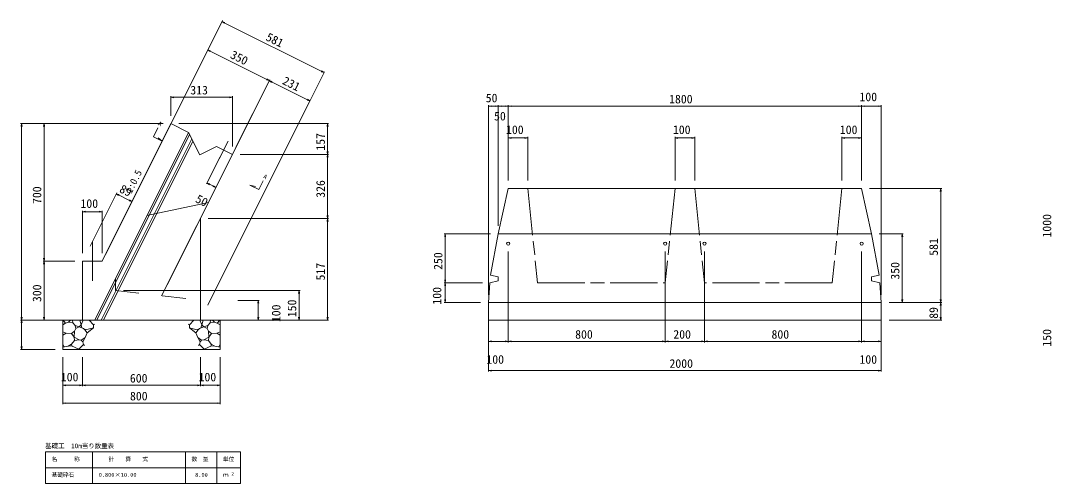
# Model space of a CAD drawing. Units: millimetres on the paper. Extents: x 0 to 841, y 0 to 594.
# Drawn here: x 304.1 to 566.6, y 223.9 to 341.7 of the extents above; entities that cross this region are included whole.
import ezdxf
from ezdxf.enums import TextEntityAlignment as Align

# ---------------------------------------------------------------- set-up
doc = ezdxf.new("R2010")
doc.units = ezdxf.units.MM
doc.linetypes.add('CHAIN', pattern=[18.5, 12, -1.5, 3.5, -1.5])
doc.linetypes.add('DASHED_SPACED', pattern=[12, 6, -6])
for name, color, linetype, lineweight in [('D-STR-DIM（寸法）', 7, 'Continuous', 18), ('D-STR-HTXT（旗揚げ）', 4, 'Continuous', 18), ('D-STR-STRn（構造物）', 5, 'Continuous', 18), ('D-STR-TXT（文字）', 7, 'Continuous', 18), ('D-STR（構造物外形線）', 1, 'Continuous', 18)]:
    doc.layers.add(name, color=color, linetype=linetype, lineweight=lineweight)
doc.styles.add('ＭＳ ゴシック', font='')
doc.styles.get('ＭＳ ゴシック').set_extended_font_data('MS Gothic')

msp = doc.modelspace()

# ---------------------------------------------------------------- linework, layer by layer
at = {"layer": 'D-STR-DIM（寸法）'}
for p, q in [((325.752, 282.282), (355.466, 341.709)), ((355.354, 341.486), (355.444, 341.441)), ((355.969, 341.039), (355.354, 341.486)), ((355.354, 341.486), (356.081, 341.262)), ((355.444, 341.441), (381.265, 328.531)), ((343.252, 317.282), (351.852, 334.48)), ((351.74, 334.257), (351.829, 334.212)), ((352.355, 333.81), (351.74, 334.257)), ((351.74, 334.257), (352.466, 334.033)), ((351.829, 334.212), (367.303, 326.475)), ((351.752, 269.282), (381.466, 328.709)), ((381.354, 328.486), (380.628, 328.709)), ((380.739, 328.933), (381.354, 328.486)), ((381.354, 328.486), (381.265, 328.531)), ((341.405, 274.456), (367.504, 326.654)), ((358.905, 309.456), (367.504, 326.654)), ((367.392, 326.431), (366.666, 326.654)), ((366.777, 326.878), (367.392, 326.431)), ((367.392, 326.431), (367.303, 326.475)), ((367.392, 326.431), (367.482, 326.386)), ((368.007, 325.983), (367.392, 326.431)), ((367.392, 326.431), (368.119, 326.207)), ((367.482, 326.386), (377.65, 321.302)), ((342.358, 317.493), (342.358, 322.457)), ((342.358, 322.207), (343.108, 322.332)), ((342.358, 322.207), (342.458, 322.207)), ((343.108, 322.082), (342.358, 322.207)), ((342.458, 322.207), (357.911, 322.207)), ((351.752, 269.282), (377.852, 321.48)), ((357.261, 322.332), (358.011, 322.207)), ((358.011, 322.207), (357.261, 322.082)), ((358.011, 322.207), (357.911, 322.207)), ((358.011, 309.667), (358.011, 322.457)), ((377.74, 321.257), (377.013, 321.48)), ((377.125, 321.704), (377.74, 321.257)), ((377.74, 321.257), (377.65, 321.302)), ((423.222, 271.943), (423.222, 320.18)), ((423.222, 319.93), (423.972, 320.055)), ((423.222, 319.93), (423.322, 319.93)), ((423.972, 319.805), (423.222, 319.93)), ((423.322, 319.93), (425.622, 319.93)), ((424.972, 320.055), (425.722, 319.93)), ((425.722, 319.93), (424.972, 319.805)), ((425.722, 319.93), (425.622, 319.93)), ((425.722, 289.443), (425.722, 320.18)), ((425.722, 289.443), (425.722, 320.18)), ((425.722, 319.93), (426.472, 320.055)), ((425.722, 319.93), (425.822, 319.93)), ((426.472, 319.805), (425.722, 319.93)), ((425.822, 319.93), (428.122, 319.93)), ((427.472, 320.055), (428.222, 319.93)), ((428.222, 319.93), (427.472, 319.805)), ((428.222, 319.93), (428.122, 319.93)), ((428.222, 300.993), (428.222, 320.18)), ((428.222, 300.993), (428.222, 320.18)), ((428.222, 319.93), (428.972, 320.055)), ((428.222, 319.93), (428.322, 319.93)), ((428.972, 319.805), (428.222, 319.93)), ((428.322, 319.93), (518.122, 319.93)), ((517.472, 320.055), (518.222, 319.93)), ((518.222, 319.93), (517.472, 319.805)), ((518.222, 319.93), (518.122, 319.93)), ((518.222, 300.993), (518.222, 320.18)), ((518.222, 300.993), (518.222, 320.18)), ((518.222, 319.93), (518.972, 320.055)), ((518.222, 319.93), (518.322, 319.93)), ((518.972, 319.805), (518.222, 319.93)), ((523.122, 319.93), (518.322, 319.93)), ((522.472, 320.055), (523.222, 319.93)), ((523.222, 319.93), (522.472, 319.805)), ((523.222, 319.93), (523.122, 319.93)), ((523.222, 271.943), (523.222, 320.18)), ((317.858, 315.493), (304.081, 315.493)), ((304.206, 314.743), (304.331, 315.493)), ((304.331, 315.493), (304.331, 315.393)), ((304.331, 315.493), (304.456, 314.743)), ((304.331, 265.593), (304.331, 315.393)), ((340.358, 315.493), (309.799, 315.493)), ((309.924, 314.743), (310.049, 315.493)), ((310.049, 315.493), (310.049, 315.393)), ((310.049, 315.493), (310.174, 314.743)), ((310.049, 315.393), (310.049, 280.593)), ((344.358, 315.493), (382.513, 315.493)), ((382.138, 314.743), (382.263, 315.493)), ((382.263, 315.493), (382.263, 315.393)), ((382.263, 315.493), (382.388, 314.743)), ((382.263, 315.393), (382.263, 307.767)), ((428.222, 300.993), (428.222, 312.097)), ((428.222, 311.847), (428.972, 311.972)), ((428.222, 311.847), (428.322, 311.847)), ((428.972, 311.722), (428.222, 311.847)), ((428.322, 311.847), (433.122, 311.847)), ((432.472, 311.972), (433.222, 311.847)), ((433.222, 311.847), (432.472, 311.722)), ((433.222, 311.847), (433.122, 311.847)), ((433.222, 300.993), (433.222, 312.097)), ((470.722, 300.993), (470.722, 312.097)), ((470.722, 311.847), (471.472, 311.972)), ((470.722, 311.847), (470.822, 311.847)), ((471.472, 311.722), (470.722, 311.847)), ((470.822, 311.847), (475.622, 311.847)), ((474.972, 311.972), (475.722, 311.847)), ((475.722, 311.847), (474.972, 311.722)), ((475.722, 311.847), (475.622, 311.847)), ((475.722, 300.993), (475.722, 312.097)), ((513.222, 300.993), (513.222, 312.097)), ((513.222, 311.847), (513.972, 311.972)), ((513.222, 311.847), (513.322, 311.847)), ((513.972, 311.722), (513.222, 311.847)), ((513.322, 311.847), (518.122, 311.847)), ((517.472, 311.972), (518.222, 311.847)), ((518.222, 311.847), (517.472, 311.722)), ((518.222, 311.847), (518.122, 311.847)), ((518.222, 300.993), (518.222, 312.097)), ((360.011, 307.667), (382.513, 307.667)), ((360.011, 307.667), (382.513, 307.667)), ((382.263, 307.667), (382.138, 308.417)), ((382.138, 306.917), (382.263, 307.667)), ((382.388, 308.417), (382.263, 307.667)), ((382.263, 307.667), (382.263, 307.767)), ((382.263, 307.667), (382.263, 307.567)), ((382.263, 307.667), (382.388, 306.917)), ((382.263, 307.567), (382.263, 291.462)), ((354.88, 306.996), (351.444, 300.125)), ((357.116, 305.878), (353.68, 299.007)), ((351.556, 300.349), (351.646, 300.304)), ((352.171, 299.901), (351.556, 300.349)), ((351.556, 300.349), (352.283, 300.125)), ((353.703, 299.275), (351.646, 300.304)), ((353.792, 299.231), (353.065, 299.454)), ((353.177, 299.678), (353.792, 299.231)), ((353.792, 299.231), (353.703, 299.275)), ((321.752, 284.282), (328.545, 297.868)), ((328.434, 297.644), (328.523, 297.6)), ((329.048, 297.197), (328.434, 297.644)), ((328.434, 297.644), (329.16, 297.421)), ((328.523, 297.6), (332.344, 295.689)), ((520.222, 298.993), (538.62, 298.993)), ((538.245, 298.243), (538.37, 298.993)), ((538.37, 298.993), (538.37, 298.893)), ((538.37, 298.993), (538.495, 298.243)), ((538.37, 270.043), (538.37, 298.893)), ((325.752, 282.282), (332.545, 295.868)), ((332.434, 295.644), (331.707, 295.868)), ((331.819, 296.092), (332.434, 295.644)), ((332.434, 295.644), (332.344, 295.689)), ((319.858, 282.493), (319.858, 293.304)), ((319.858, 293.054), (320.608, 293.179)), ((319.858, 293.054), (319.958, 293.054)), ((320.608, 292.929), (319.858, 293.054)), ((324.758, 293.054), (319.958, 293.054)), ((324.108, 293.179), (324.858, 293.054)), ((324.858, 293.054), (324.108, 292.929)), ((324.858, 293.054), (324.758, 293.054)), ((324.858, 282.493), (324.858, 293.304)), ((351.858, 291.362), (382.513, 291.362)), ((351.858, 291.362), (382.513, 291.362)), ((382.263, 291.362), (382.138, 292.112)), ((382.138, 290.612), (382.263, 291.362)), ((382.388, 292.112), (382.263, 291.362)), ((382.263, 291.362), (382.263, 291.462)), ((382.263, 291.362), (382.263, 291.262)), ((382.263, 291.362), (382.388, 290.612)), ((382.263, 291.262), (382.263, 265.593)), ((423.722, 287.443), (411.939, 287.443)), ((412.064, 286.693), (412.189, 287.443)), ((412.189, 287.443), (412.189, 287.343)), ((412.189, 287.443), (412.314, 286.693)), ((412.189, 275.043), (412.189, 287.343)), ((522.722, 287.443), (528.814, 287.443)), ((528.439, 286.693), (528.564, 287.443)), ((528.564, 287.443), (528.564, 287.343)), ((528.564, 287.443), (528.689, 286.693)), ((528.564, 270.043), (528.564, 287.343)), ((322.358, 275.493), (322.358, 285.493)), ((310.049, 280.493), (309.924, 281.243)), ((310.174, 281.243), (310.049, 280.493)), ((428.222, 282.943), (428.222, 259.776)), ((428.222, 282.943), (428.222, 259.776)), ((468.222, 282.943), (468.222, 259.776)), ((468.222, 282.943), (468.222, 259.776)), ((478.222, 282.943), (478.222, 259.776)), ((478.222, 282.943), (478.222, 259.776)), ((518.222, 282.943), (518.222, 259.776)), ((518.222, 282.943), (518.222, 259.776)), ((317.858, 280.493), (309.799, 280.493)), ((317.858, 280.493), (309.799, 280.493)), ((309.924, 279.743), (310.049, 280.493)), ((310.049, 280.493), (310.049, 280.593)), ((310.049, 280.493), (310.049, 280.393)), ((310.049, 280.493), (310.174, 279.743)), ((310.049, 280.393), (310.049, 265.593)), ((412.189, 274.943), (412.064, 275.693)), ((412.314, 275.693), (412.189, 274.943)), ((330.243, 272.993), (375.231, 272.993)), ((374.856, 272.243), (374.981, 272.993)), ((374.981, 272.993), (374.981, 272.893)), ((374.981, 272.993), (375.106, 272.243)), ((421.722, 274.943), (411.939, 274.943)), ((421.722, 274.943), (411.939, 274.943)), ((412.064, 274.193), (412.189, 274.943)), ((412.189, 274.943), (412.189, 275.043)), ((412.189, 274.943), (412.189, 274.843)), ((412.189, 274.943), (412.314, 274.193)), ((412.189, 270.043), (412.189, 274.843)), ((359.358, 270.493), (364.829, 270.493)), ((364.454, 269.743), (364.579, 270.493)), ((364.579, 270.493), (364.579, 270.393)), ((364.579, 270.493), (364.704, 269.743)), ((364.579, 270.393), (364.579, 265.593)), ((374.981, 272.893), (374.981, 265.593)), ((412.189, 269.943), (412.064, 270.693)), ((412.314, 270.693), (412.189, 269.943)), ((528.564, 269.943), (528.439, 270.693)), ((528.689, 270.693), (528.564, 269.943)), ((538.37, 269.943), (538.245, 270.693)), ((538.495, 270.693), (538.37, 269.943)), ((421.222, 269.943), (411.939, 269.943)), ((412.189, 269.943), (412.189, 270.043)), ((423.222, 267.943), (423.222, 259.776)), ((523.222, 267.943), (523.222, 259.776)), ((525.222, 269.943), (538.62, 269.943)), ((525.222, 269.943), (528.814, 269.943)), ((525.222, 269.943), (538.62, 269.943)), ((528.564, 269.943), (528.564, 270.043)), ((538.245, 269.193), (538.37, 269.943)), ((538.37, 269.943), (538.37, 270.043)), ((538.37, 269.943), (538.37, 269.843)), ((538.37, 269.943), (538.495, 269.193)), ((538.37, 265.593), (538.37, 269.843)), ((312.891, 265.493), (304.081, 265.493)), ((312.858, 265.493), (304.081, 265.493)), ((304.331, 265.493), (304.206, 266.243)), ((304.206, 264.743), (304.331, 265.493)), ((304.456, 266.243), (304.331, 265.493)), ((304.331, 265.493), (304.331, 265.593)), ((304.331, 265.493), (304.331, 265.393)), ((304.331, 265.493), (304.456, 264.743)), ((304.331, 265.393), (304.331, 258.093)), ((317.858, 265.493), (309.799, 265.493)), ((310.049, 265.493), (309.924, 266.243)), ((310.174, 266.243), (310.049, 265.493)), ((310.049, 265.493), (310.049, 265.593)), ((351.858, 265.493), (382.513, 265.493)), ((359.358, 265.493), (364.829, 265.493)), ((359.358, 265.493), (375.231, 265.493)), ((364.579, 265.493), (364.454, 266.243)), ((364.704, 266.243), (364.579, 265.493)), ((364.579, 265.493), (364.579, 265.593)), ((374.981, 265.493), (374.856, 266.243)), ((375.106, 266.243), (374.981, 265.493)), ((374.981, 265.493), (374.981, 265.593)), ((382.263, 265.493), (382.138, 266.243)), ((382.388, 266.243), (382.263, 265.493)), ((382.263, 265.493), (382.263, 265.593)), ((525.222, 265.493), (538.62, 265.493)), ((538.37, 265.493), (538.245, 266.243)), ((538.495, 266.243), (538.37, 265.493)), ((538.37, 265.493), (538.37, 265.593)), ((423.222, 263.493), (423.222, 252.357)), ((523.222, 263.493), (523.222, 252.357)), ((423.222, 260.026), (423.972, 260.151)), ((423.222, 260.026), (423.322, 260.026)), ((423.972, 259.901), (423.222, 260.026)), ((423.322, 260.026), (428.122, 260.026)), ((427.472, 260.151), (428.222, 260.026)), ((428.222, 260.026), (427.472, 259.901)), ((428.222, 260.026), (428.122, 260.026)), ((428.222, 260.026), (428.972, 260.151)), ((428.222, 260.026), (428.322, 260.026)), ((428.972, 259.901), (428.222, 260.026)), ((428.322, 260.026), (468.122, 260.026)), ((467.472, 260.151), (468.222, 260.026)), ((468.222, 260.026), (467.472, 259.901)), ((468.222, 260.026), (468.122, 260.026)), ((468.222, 260.026), (468.972, 260.151)), ((468.222, 260.026), (468.322, 260.026)), ((468.972, 259.901), (468.222, 260.026)), ((468.322, 260.026), (478.122, 260.026)), ((477.472, 260.151), (478.222, 260.026)), ((478.222, 260.026), (477.472, 259.901)), ((478.222, 260.026), (478.122, 260.026)), ((478.222, 260.026), (478.972, 260.151)), ((478.222, 260.026), (478.322, 260.026)), ((478.972, 259.901), (478.222, 260.026)), ((478.322, 260.026), (518.122, 260.026)), ((517.472, 260.151), (518.222, 260.026)), ((518.222, 260.026), (517.472, 259.901)), ((518.222, 260.026), (518.122, 260.026)), ((518.222, 260.026), (518.972, 260.151)), ((518.222, 260.026), (518.322, 260.026)), ((518.972, 259.901), (518.222, 260.026)), ((518.322, 260.026), (523.122, 260.026)), ((522.472, 260.151), (523.222, 260.026)), ((523.222, 260.026), (522.472, 259.901)), ((523.222, 260.026), (523.122, 260.026)), ((312.858, 257.993), (304.081, 257.993)), ((304.331, 257.993), (304.206, 258.743)), ((304.456, 258.743), (304.331, 257.993)), ((304.331, 257.993), (304.331, 258.093)), ((314.858, 255.993), (314.858, 244.072)), ((314.858, 255.993), (314.858, 248.617)), ((319.858, 255.993), (319.858, 248.617)), ((349.858, 255.993), (349.858, 248.617)), ((349.858, 255.993), (349.858, 248.617)), ((354.858, 255.993), (354.858, 244.072)), ((354.858, 255.993), (354.858, 248.617)), ((319.858, 253.993), (319.858, 248.617)), ((423.222, 252.607), (423.972, 252.732)), ((423.222, 252.607), (423.322, 252.607)), ((423.972, 252.482), (423.222, 252.607)), ((423.322, 252.607), (523.122, 252.607)), ((522.472, 252.732), (523.222, 252.607)), ((523.222, 252.607), (522.472, 252.482)), ((523.222, 252.607), (523.122, 252.607)), ((314.858, 248.867), (315.608, 248.992)), ((314.858, 248.867), (314.958, 248.867)), ((315.608, 248.742), (314.858, 248.867)), ((314.958, 248.867), (319.758, 248.867)), ((319.108, 248.992), (319.858, 248.867)), ((319.858, 248.867), (319.108, 248.742)), ((319.858, 248.867), (319.758, 248.867)), ((319.858, 248.867), (320.608, 248.992)), ((319.858, 248.867), (319.958, 248.867)), ((320.608, 248.742), (319.858, 248.867)), ((319.958, 248.867), (349.758, 248.867)), ((349.108, 248.992), (349.858, 248.867)), ((349.858, 248.867), (349.108, 248.742)), ((349.858, 248.867), (349.758, 248.867)), ((349.858, 248.867), (350.608, 248.992)), ((349.858, 248.867), (349.958, 248.867)), ((350.608, 248.742), (349.858, 248.867)), ((354.758, 248.867), (349.958, 248.867)), ((354.108, 248.992), (354.858, 248.867)), ((354.858, 248.867), (354.108, 248.742)), ((354.858, 248.867), (354.758, 248.867)), ((314.858, 244.322), (315.608, 244.447)), ((314.858, 244.322), (314.958, 244.322)), ((315.608, 244.197), (314.858, 244.322)), ((314.958, 244.322), (354.758, 244.322)), ((354.108, 244.447), (354.858, 244.322)), ((354.858, 244.322), (354.108, 244.197)), ((354.858, 244.322), (354.758, 244.322))]:
    msp.add_line(p, q, dxfattribs=at)
at = {"layer": 'D-STR-DIM（寸法）', "color": 2}
for p, q in [((337.886, 312.139), (339.004, 314.375)), ((340.122, 311.021), (337.886, 312.139)), ((340.122, 311.021), (339.148, 311.881)), ((364.719, 298.723), (362.483, 299.841)), ((362.483, 299.841), (363.875, 299.509)), ((364.719, 298.723), (365.837, 300.959))]:
    msp.add_line(p, q, dxfattribs=at)
at = {"layer": 'D-STR-HTXT（旗揚げ）'}
for p, q in [((310.395, 231.901), (360.034, 231.901)), ((310.395, 223.901), (310.395, 231.901)), ((322.395, 223.901), (322.395, 231.901)), ((346.034, 223.901), (346.034, 231.901)), ((354.034, 223.901), (354.034, 231.901)), ((354.034, 223.901), (354.034, 231.901)), ((360.034, 223.901), (360.034, 231.901)), ((310.395, 227.901), (360.034, 227.901)), ((310.395, 223.901), (360.034, 223.901))]:
    msp.add_line(p, q, dxfattribs=at)
at = {"layer": 'D-STR-STRn（構造物）'}
for p, q in [((314.858, 265.493), (319.858, 265.493)), ((314.858, 265.493), (314.858, 257.993)), ((315.548, 264.711), (314.891, 265.493)), ((316.306, 264.956), (316.804, 265.493)), ((317.353, 264.787), (317.315, 265.493)), ((319.128, 265.493), (319.508, 264.293)), ((319.508, 264.293), (319.976, 265.493)), ((321.566, 265.493), (322.645, 264.29)), ((348.151, 265.493), (347.071, 264.29)), ((350.208, 264.293), (349.74, 265.493)), ((354.858, 265.493), (349.858, 265.493)), ((350.588, 265.493), (350.208, 264.293)), ((352.363, 264.787), (352.401, 265.493)), ((353.41, 264.956), (352.913, 265.493)), ((354.168, 264.711), (354.825, 265.493)), ((354.858, 265.493), (354.858, 257.993)), ((315.548, 264.711), (314.858, 264.305)), ((316.306, 264.956), (315.548, 264.711)), ((317.353, 264.787), (316.306, 264.956)), ((317.018, 262.079), (317.795, 262.683)), ((317.985, 264.098), (317.353, 264.787)), ((317.703, 261.128), (317.795, 262.683)), ((317.795, 262.683), (318.1, 263.295)), ((318.1, 263.295), (317.985, 264.098)), ((318.987, 263.753), (317.985, 264.098)), ((318.1, 263.295), (318.987, 263.753)), ((319.508, 264.293), (318.987, 263.753)), ((318.987, 263.753), (320.059, 263.357)), ((319.508, 264.293), (319.711, 263.486)), ((320.059, 263.357), (320.456, 262.98)), ((320.257, 263.169), (320.984, 263.098)), ((320.456, 262.98), (320.991, 262.266)), ((320.984, 263.098), (322.645, 263.524)), ((320.991, 262.266), (322.645, 263.524)), ((322.645, 264.29), (322.929, 264.431)), ((322.645, 264.29), (322.645, 263.524)), ((322.645, 263.524), (322.678, 263.516)), ((347.071, 264.29), (346.787, 264.431)), ((347.071, 263.524), (347.038, 263.516)), ((347.071, 264.29), (347.071, 263.524)), ((348.732, 263.098), (347.071, 263.524)), ((348.725, 262.266), (347.071, 263.524)), ((349.26, 262.98), (348.725, 262.266)), ((349.459, 263.169), (348.732, 263.098)), ((349.657, 263.357), (349.26, 262.98)), ((350.729, 263.753), (349.657, 263.357)), ((350.208, 264.293), (350.005, 263.486)), ((350.208, 264.293), (350.729, 263.753)), ((350.729, 263.753), (351.731, 264.098)), ((351.616, 263.295), (350.729, 263.753)), ((351.616, 263.295), (351.731, 264.098)), ((351.921, 262.683), (351.616, 263.295)), ((351.731, 264.098), (352.363, 264.787)), ((352.013, 261.128), (351.921, 262.683)), ((352.698, 262.079), (351.921, 262.683)), ((352.363, 264.787), (353.41, 264.956)), ((353.41, 264.956), (354.168, 264.711)), ((354.168, 264.711), (354.858, 264.305)), ((315.698, 262.101), (314.858, 262.454)), ((314.858, 261.623), (315.698, 262.101)), ((315.698, 262.101), (317.018, 262.079)), ((317.703, 261.128), (317.018, 262.079)), ((317.073, 259.347), (317.785, 260.251)), ((317.785, 260.251), (317.703, 261.128)), ((317.703, 261.128), (318.99, 260.431)), ((318.99, 260.431), (317.785, 260.251)), ((319.534, 260.39), (318.99, 260.431)), ((320.52, 261.007), (319.534, 260.39)), ((319.534, 260.39), (319.944, 259.969)), ((319.944, 259.969), (320.52, 261.007)), ((320.098, 259.232), (319.944, 259.969)), ((320.991, 262.266), (320.52, 261.007)), ((348.725, 262.266), (349.196, 261.007)), ((349.772, 259.969), (349.196, 261.007)), ((349.196, 261.007), (350.182, 260.39)), ((349.618, 259.232), (349.772, 259.969)), ((350.182, 260.39), (349.772, 259.969)), ((350.182, 260.39), (350.726, 260.431)), ((352.013, 261.128), (350.726, 260.431)), ((350.726, 260.431), (351.931, 260.251)), ((351.931, 260.251), (352.013, 261.128)), ((352.643, 259.347), (351.931, 260.251)), ((352.013, 261.128), (352.698, 262.079)), ((354.018, 262.101), (352.698, 262.079)), ((354.018, 262.101), (354.858, 262.454)), ((354.858, 261.623), (354.018, 262.101)), ((315.193, 258.621), (314.858, 259.32)), ((316.189, 258.863), (314.858, 258.54)), ((314.858, 257.993), (354.858, 257.993)), ((316.189, 258.863), (317.073, 259.347)), ((317.003, 258.893), (316.189, 258.863)), ((319.053, 257.993), (317.003, 258.893)), ((317.073, 259.347), (317.089, 258.896)), ((318.918, 258.052), (320.098, 259.232)), ((320.098, 259.232), (320.351, 258.996)), ((349.618, 259.232), (349.365, 258.996)), ((350.798, 258.052), (349.618, 259.232)), ((350.663, 257.993), (352.713, 258.893)), ((352.643, 259.347), (352.627, 258.896)), ((353.527, 258.863), (352.643, 259.347)), ((352.713, 258.893), (353.527, 258.863)), ((353.527, 258.863), (354.858, 258.54)), ((354.523, 258.621), (354.858, 259.32))]:
    msp.add_line(p, q, dxfattribs=at)
at = {"layer": 'D-STR（構造物外形線）'}
for p, q in [((324.858, 280.493), (342.358, 315.493)), ((342.358, 315.493), (346.83, 313.257)), ((322.948, 265.493), (346.83, 313.257)), ((322.948, 265.493), (346.83, 313.257)), ((323.507, 265.493), (347.11, 312.698)), ((346.83, 313.257), (349.692, 307.533)), ((324.625, 265.493), (347.669, 311.58)), ((325.184, 265.493), (347.948, 311.021)), ((354.656, 306.549), (356.892, 311.021)), ((339.994, 271.634), (358.011, 307.667)), ((349.692, 307.533), (353.986, 309.68)), ((353.986, 309.68), (358.011, 307.667)), ((357.358, 306.362), (358.011, 307.667)), ((425.722, 287.443), (428.222, 298.993)), ((428.222, 298.993), (473.222, 298.993)), ((518.222, 298.993), (473.222, 298.993)), ((520.722, 287.443), (518.222, 298.993)), ((351.892, 295.431), (336.24, 292.077)), ((349.858, 265.493), (349.858, 291.362)), ((423.722, 276.943), (425.722, 287.443)), ((425.722, 287.443), (473.222, 287.443)), ((520.722, 287.443), (473.222, 287.443)), ((522.722, 276.943), (520.722, 287.443)), ((324.858, 280.493), (319.858, 280.493)), ((319.858, 265.493), (319.858, 280.493)), ((425.722, 276.443), (423.722, 276.943)), ((425.722, 275.443), (425.722, 276.443)), ((520.722, 276.443), (522.722, 276.943)), ((520.722, 275.443), (520.722, 276.443)), ((423.222, 269.943), (423.579, 274.943)), ((423.579, 274.943), (425.722, 275.443)), ((522.864, 274.943), (520.722, 275.443)), ((523.222, 269.943), (522.864, 274.943)), ((423.222, 269.943), (473.222, 269.943)), ((423.222, 269.943), (423.222, 265.493)), ((523.222, 269.943), (473.222, 269.943)), ((523.222, 269.943), (523.222, 265.493)), ((319.858, 265.493), (349.858, 265.493)), ((423.222, 265.493), (473.222, 265.493)), ((523.222, 265.493), (473.222, 265.493))]:
    msp.add_line(p, q, dxfattribs=at)
at = {"layer": 'D-STR（構造物外形線）', "linetype": 'CHAIN'}
for p, q in [((433.222, 298.993), (435.722, 274.943)), ((470.722, 298.993), (468.222, 274.943)), ((475.722, 298.993), (478.222, 274.943)), ((513.222, 298.993), (510.722, 274.943)), ((435.722, 274.943), (468.222, 274.943)), ((510.722, 274.943), (478.222, 274.943))]:
    msp.add_line(p, q, dxfattribs=at)
at = {"layer": 'D-STR（構造物外形線）', "linetype": 'DASHED_SPACED'}
for q in [(328.243, 276.084), (349.858, 270.493)]:
    msp.add_line((328.243, 272.993), q, dxfattribs=at)
at = {"layer": 'D-STR（構造物外形線）'}
for centre in [(428.222, 284.943), (468.222, 284.943), (478.222, 284.943), (518.222, 284.943)]:
    msp.add_circle(centre, 0.4, dxfattribs=at)

# ---------------------------------------------------------------- texts
at = {"layer": 'D-STR-DIM（寸法）', "style": 'ＭＳ ゴシック'}
for p in [(338.783, 314.845), (365.613, 301.389)]:
    msp.add_text('A', height=1.1, rotation=333.5, dxfattribs=at).set_placement(p, align=Align.BOTTOM_LEFT)
at = {"layer": 'D-STR-TXT（文字）', "style": 'ＭＳ ゴシック'}
for s, height, rotation, p in [('581', 2.199, 333.435, (366.027, 336.205)), ('350', 2.199, 333.435, (356.966, 331.699)), ('231', 2.199, 333.435, (370.232, 325.067)), ('157', 2.199, 90, (382.213, 308.596)), ('1:0.5', 1.833, 63.435, (332.781, 297.308)), ('700', 2.199, 90, (309.999, 295.024)), ('89', 2.199, 333.435, (328.74, 297.547)), ('326', 2.199, 90, (382.213, 296.614)), ('50', 2.199, 333.435, (348.095, 295.007)), ('1000', 2.199, 90, (567.178, 286.481)), ('581', 2.199, 90, (538.32, 281.842)), ('250', 2.199, 90, (412.139, 278.254)), ('517', 2.199, 90, (382.213, 275.55)), ('350', 2.199, 90, (528.514, 275.762)), ('300', 2.199, 90, (309.999, 270.062)), ('100', 2.199, 90, (411.864, 269.405)), ('150', 2.199, 90, (374.931, 266.205)), ('100', 2.199, 90, (370.904, 264.955)), ('89', 2.199, 90, (538.32, 265.8)), ('150', 2.199, 90, (567.178, 258.705))]:
    msp.add_text(s, height=height, rotation=rotation, dxfattribs=at).set_placement(p, align=Align.BOTTOM_LEFT)
for s, height, p in [('313', 2.199, (347.291, 322.257)), ('50', 2.199, (422.515, 320.255)), ('100', 2.199, (517.684, 320.537)), ('1800', 2.199, (469.209, 319.98)), ('50', 2.199, (424.64, 315.639)), ('100', 2.199, (427.684, 312.172)), ('100', 2.199, (470.184, 312.172)), ('100', 2.199, (512.684, 312.172)), ('100', 2.199, (319.32, 293.379)), ('800', 2.199, (445.29, 260.076)), ('200', 2.199, (470.283, 260.076)), ('800', 2.199, (495.29, 260.076)), ('100', 2.199, (422.684, 253.701)), ('2000', 2.199, (469.308, 252.657)), ('100', 2.199, (517.684, 253.701)), ('100', 2.199, (314.32, 249.216)), ('100', 2.199, (349.398, 249.216)), ('600', 2.199, (331.904, 248.917)), ('800', 2.199, (331.927, 244.372)), ('基礎工\u300010m当り数量表', 1.173, (310.351, 232.511)), ('名\u3000\u3000\u3000称', 1.026, (311.964, 229.262)), ('計\u3000\u3000算\u3000\u3000式', 1.026, (326.46, 229.262)), ('数\u3000量', 1.026, (347.603, 229.262)), ('単位', 1.026, (355.603, 229.262)), ('基礎砕石', 1.026, (311.964, 225.262)), ('0.800×10.00', 1.026, (323.964, 225.262)), ('8.00', 1.026, (348.524, 225.262)), ('ｍ', 1.026, (355.603, 225.262)), ('2', 0.821, (357.764, 225.664))]:
    msp.add_text(s, height=height, dxfattribs=at).set_placement(p, align=Align.BOTTOM_LEFT)

doc.saveas('drawing.dxf')
